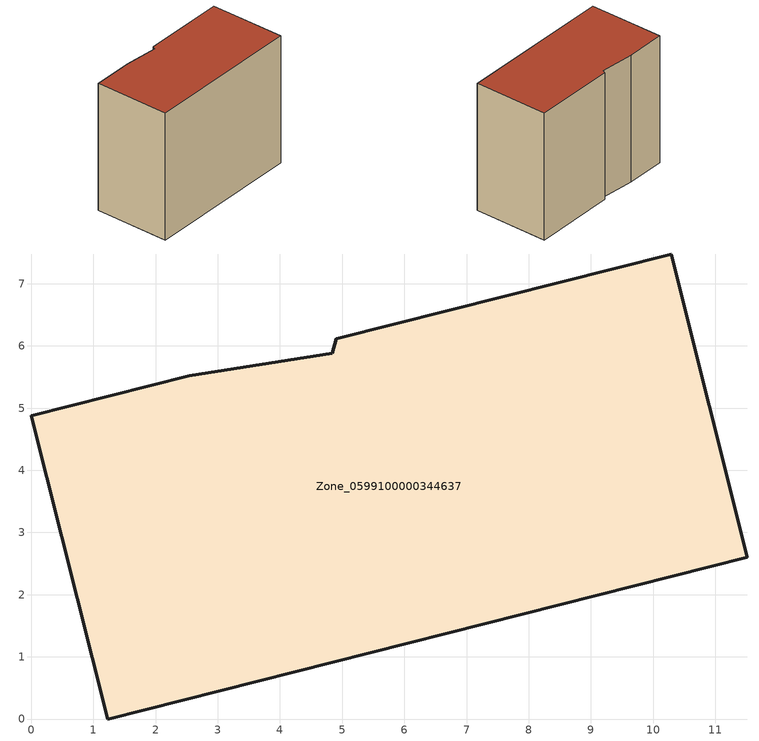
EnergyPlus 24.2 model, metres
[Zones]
Zone_0599100000344637
 floor ground (C_G): 4.91,6.12 10.29,7.48 11.52,2.6 1.23,0 0,4.88 2.54,5.52 4.84,5.88 z0
 wall outside (C_F): 1.23,0 11.52,2.6 10.29,7.48 4.91,6.12 4.84,5.88 2.54,5.52 0,4.88 1.23,0 z0:8.78
 roof outside (C_R): 10.29,7.48 4.91,6.12 4.84,5.88 2.54,5.52 0,4.88 1.23,0 11.52,2.6 z8.78
[BUILDING]
Pand.0599100000344637: North Axis=0; Terrain=City; Loads Convergence Tolerance Value=0.04; Temperature Convergence Tolerance Value=0.4; Solar Distribution=FullExterior; Maximum Number of Warmup Days=25; Minimum Number of Warmup Days=1
[Site:Location]
Rotterdam.The.Hague.AP_ZH_NLD Design_Conditions: Latitude=51.96; Longitude=4.45; Time Zone=1; Elevation=-4.5
[SITE:GROUNDTEMPERATURE:BUILDINGSURFACE]
18, 18, 18, 18, 18, 18, 18, 18, 18, 18, 18, 18
[MATERIAL] Thermal Absorptance=0.9; Solar Absorptance=0.7; Visible Absorptance=0.7
Name | Roughness | Thickness | Conductivity | Density | Specific Heat
G.TC.1992-2005 | MediumSmooth | 0.15 | 0.06 | 540 | 1210
F.TC.1992-2005 | Rough | 0.3 | 0.12 | 1920 | 840
R.TC.1992-2005 | MediumRough | 0.2 | 0.08 | 1500 | 1000
[CONSTRUCTION]
C_G: G.TC.1992-2005
C_F: F.TC.1992-2005
C_R: R.TC.1992-2005
[ZONE]
Zone_0599100000344637: Type=1; Multiplier=1; Ceiling Height=Autocalculate; Volume=Autocalculate; Floor Area=autocalculate; Part of Total Floor Area=Yes
[ZONEINFILTRATION:DESIGNFLOWRATE]
Infil_Zone_0599100000344637: Zone or ZoneList or Space or SpaceList=Zone_0599100000344637; Schedule=AlwaysOn; Design Flow Rate Calculation Method=Flow/Area; Flow Rate per Floor Area=0.0015; Constant Term Coefficient=1; Temperature Term Coefficient=0; Velocity Term Coefficient=0; Velocity Squared Term Coefficient=0
[HVACTEMPLATE:ZONE:IDEALLOADSAIRSYSTEM]
Zone_0599100000344637: Maximum Heating Supply Air Temperature=50; Minimum Cooling Supply Air Temperature=13; Maximum Heating Supply Air Humidity Ratio=0.0156; Minimum Cooling Supply Air Humidity Ratio=0.0077; Heating Limit=NoLimit; Cooling Limit=NoLimit; Dehumidification Control Type=ConstantSensibleHeatRatio; Cooling Sensible Heat Ratio=0.7; Dehumidification Setpoint=60; Humidification Control Type=None; Humidification Setpoint=30; Outdoor Air Method=None; Outdoor Air Flow Rate per Person=0.00944; Outdoor Air Flow Rate per Zone Floor Area=0; Outdoor Air Flow Rate per Zone=0; Demand Controlled Ventilation Type=None; Outdoor Air Economizer Type=NoEconomizer; Heat Recovery Type=None; Sensible Heat Recovery Effectiveness=0.7; Latent Heat Recovery Effectiveness=0.65
[ZONECONTROL:THERMOSTAT]
ThermostatControl_Zone_0599100000344637: Zone or ZoneList=Zone_0599100000344637; Control Type Schedule=DualSetpointControlType; Control 1=Thermostat_Zone_0599100000344637; Temperature Difference Between Cutout And Setpoint=0
[THERMOSTATSETPOINT:DUALSETPOINT]
Thermostat_Zone_0599100000344637: Heating Setpoint Temperature Schedule=HeatingSetpoint_Zone_0599100000344637; Cooling Setpoint Temperature Schedule=CoolingSetpoint_Zone_0599100000344637
[SCHEDULE:COMPACT]
HeatingSetpoint_Zone_0599100000344637: Through: 12/31, For: AllDays, Until: 24:00, 21
CoolingSetpoint_Zone_0599100000344637: Through: 12/31, For: AllDays, Until: 24:00, 24
DualSetpointControlType: Through: 12/31, For: AllDays, Until: 24:00, 4
AlwaysOn: Through: 12/31, For: AllDays, Until: 24:00, 1
